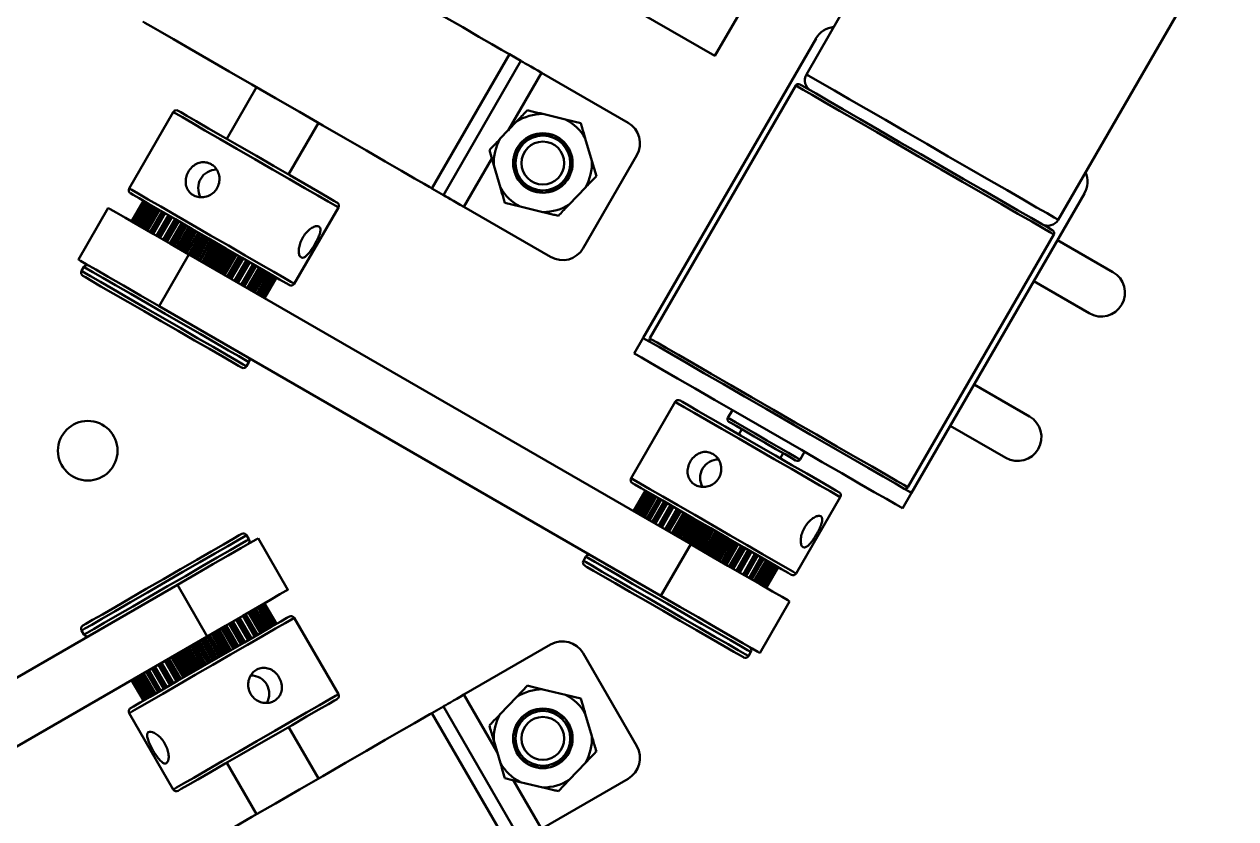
# Model space of a CAD drawing. Header units: millimetres. Extents: x 263 to 2983, y 441 to 2500.
# Drawn here: x 698.8 to 800.5, y 1646.9 to 1713.5 of the extents above; entities that cross this region are included whole.
import ezdxf

# ---------------------------------------------------------------- set-up
doc = ezdxf.new("R2010")
doc.units = ezdxf.units.MM
doc.header["$LTSCALE"] = 0.5
doc.layers.add('BOL', color=7, linetype='Continuous', lineweight=50)

msp = doc.modelspace()

# ---------------------------------------------------------------- linework, layer by layer
at = {"layer": 'BOL'}
for p, q in [((779.35, 1735.15), (764.45, 1709.34)), ((785.58, 1697.14), (800.48, 1722.95)), ((737.28, 1722.14), (756.77, 1710.89)), ((756.77, 1710.89), (759.22, 1715.13)), ((765.26, 1712.34), (750.76, 1687.22)), ((733.03, 1699.77), (739.53, 1711.03)), ((739.53, 1711.03), (740.5, 1710.47)), ((734, 1699.21), (740.5, 1710.47)), ((739.43, 1704.64), (742.22, 1709.47)), ((749.49, 1705.28), (742.22, 1709.47)), ((718.31, 1708.27), (715.81, 1703.94)), ((763.57, 1708.41), (751.32, 1687.19)), ((711.33, 1706.18), (707.63, 1699.77)), ((742.33, 1706.02), (744.24, 1705.55)), ((721, 1700.94), (723.5, 1705.27)), ((738.77, 1703.95), (740.12, 1705.37)), ((744.24, 1705.55), (745.53, 1705.24)), ((745.9, 1703.97), (746.45, 1702.08)), ((738.23, 1701.71), (737.85, 1702.98)), ((735.72, 1698.22), (738.06, 1702.27)), ((745.72, 1694.75), (750.22, 1702.55)), ((746.45, 1702.08), (746.83, 1700.81)), ((738.78, 1699.83), (738.23, 1701.71)), ((745.91, 1699.85), (744.56, 1698.43)), ((733.03, 1699.77), (734, 1699.21)), ((787.78, 1699.34), (773.28, 1674.22)), ((705.87, 1698.13), (703.37, 1693.8)), ((707.83, 1697), (708.83, 1698.73)), ((707.84, 1696.99), (708.84, 1698.72)), ((707.85, 1696.99), (708.85, 1698.72)), ((707.89, 1696.96), (708.89, 1698.7)), ((707.92, 1696.95), (708.92, 1698.68)), ((707.95, 1696.93), (708.95, 1698.66)), ((708.03, 1696.88), (709.03, 1698.61)), ((708.08, 1696.85), (709.08, 1698.58)), ((708.13, 1696.82), (709.13, 1698.55)), ((708.26, 1696.75), (709.26, 1698.48)), ((708.33, 1696.71), (709.33, 1698.44)), ((708.4, 1696.67), (709.4, 1698.4)), ((708.56, 1696.57), (709.56, 1698.3)), ((708.66, 1696.52), (709.66, 1698.25)), ((708.75, 1696.47), (709.75, 1698.2)), ((708.95, 1696.35), (709.95, 1698.08)), ((709.06, 1696.29), (710.06, 1698.02)), ((709.17, 1696.23), (710.17, 1697.96)), ((709.4, 1696.09), (710.4, 1697.82)), ((721.48, 1691.77), (725.18, 1698.18)), ((742.99, 1694.02), (735.72, 1698.22)), ((740.44, 1698.24), (739.15, 1698.55)), ((742.35, 1697.78), (740.44, 1698.24)), ((709.53, 1696.02), (710.53, 1697.75)), ((709.65, 1695.94), (710.65, 1697.68)), ((709.92, 1695.79), (710.92, 1697.52)), ((710.06, 1695.71), (711.06, 1697.44)), ((710.2, 1695.63), (711.2, 1697.36)), ((710.47, 1695.47), (711.47, 1697.2)), ((710.49, 1695.46), (711.49, 1697.19)), ((710.64, 1695.37), (711.64, 1697.1)), ((710.8, 1695.28), (711.8, 1697.02)), ((711.04, 1695.15), (712.04, 1696.88)), ((711.11, 1695.1), (712.11, 1696.83)), ((711.27, 1695.01), (712.27, 1696.74)), ((711.43, 1694.92), (712.43, 1696.65)), ((711.63, 1694.8), (712.63, 1696.53)), ((711.77, 1694.72), (712.77, 1696.46)), ((711.93, 1694.63), (712.93, 1696.36)), ((712.1, 1694.53), (713.1, 1696.26)), ((712.26, 1694.44), (713.26, 1696.17)), ((712.44, 1694.34), (713.44, 1696.07)), ((712.45, 1694.33), (713.45, 1696.06)), ((712.62, 1694.23), (713.62, 1695.96)), ((712.79, 1694.13), (713.79, 1695.86)), ((712.9, 1694.07), (713.9, 1695.8)), ((772.97, 1674.69), (785.22, 1695.91)), ((713.08, 1693.96), (714.08, 1695.7)), ((713.14, 1693.93), (714.14, 1695.66)), ((713.32, 1693.83), (714.32, 1695.56)), ((713.49, 1693.73), (714.49, 1695.46)), ((713.56, 1693.69), (714.56, 1695.42)), ((713.74, 1693.59), (714.74, 1695.32)), ((713.84, 1693.53), (714.84, 1695.26)), ((714.01, 1693.43), (715.01, 1695.16)), ((714.19, 1693.33), (715.19, 1695.06)), ((714.21, 1693.32), (715.21, 1695.05)), ((714.38, 1693.21), (715.38, 1694.94)), ((714.54, 1693.13), (715.54, 1694.86)), ((714.7, 1693.03), (715.7, 1694.76)), ((790.18, 1692.75), (785.53, 1695.44)), ((710.13, 1689.89), (712.63, 1694.22)), ((754.75, 1669.91), (712.63, 1694.22)), ((714.87, 1692.93), (715.87, 1694.66)), ((715.02, 1692.85), (716.02, 1694.58)), ((715.21, 1692.74), (716.21, 1694.47)), ((715.37, 1692.64), (716.37, 1694.37)), ((715.53, 1692.55), (716.53, 1694.28)), ((715.62, 1692.5), (716.62, 1694.23)), ((715.86, 1692.36), (716.86, 1694.09)), ((716.01, 1692.27), (717.01, 1694.01)), ((716.16, 1692.19), (717.16, 1693.92)), ((716.19, 1692.17), (717.19, 1693.9)), ((716.46, 1692.01), (717.46, 1693.74)), ((703.83, 1693.19), (703.63, 1692.84)), ((716.61, 1691.93), (717.61, 1693.66)), ((716.75, 1691.85), (717.75, 1693.58)), ((717.02, 1691.69), (718.02, 1693.42)), ((717.15, 1691.62), (718.15, 1693.35)), ((717.28, 1691.54), (718.28, 1693.27)), ((717.53, 1691.4), (718.53, 1693.13)), ((717.64, 1691.33), (718.64, 1693.07)), ((717.75, 1691.27), (718.75, 1693)), ((717.96, 1691.15), (718.96, 1692.88)), ((718.06, 1691.09), (719.06, 1692.82)), ((718.15, 1691.04), (719.15, 1692.77)), ((718.33, 1690.93), (719.33, 1692.67)), ((718.4, 1690.89), (719.4, 1692.62)), ((718.48, 1690.85), (719.48, 1692.58)), ((718.62, 1690.77), (719.62, 1692.5)), ((718.67, 1690.74), (719.67, 1692.47)), ((718.73, 1690.7), (719.73, 1692.44)), ((718.82, 1690.65), (719.82, 1692.38)), ((718.86, 1690.63), (719.86, 1692.36)), ((718.89, 1690.61), (719.89, 1692.34)), ((718.94, 1690.58), (719.94, 1692.31)), ((718.95, 1690.57), (719.95, 1692.31)), ((718.97, 1690.57), (719.97, 1692.3)), ((718.98, 1690.56), (719.98, 1692.29)), ((783.53, 1691.98), (788.18, 1689.29)), ((752.25, 1665.58), (710.13, 1689.89)), ((750.76, 1687.22), (750.01, 1685.92)), ((717.48, 1684.84), (717.68, 1685.19)), ((783.18, 1680.63), (778.53, 1683.32)), ((753.44, 1681.86), (749.74, 1675.46)), ((758.24, 1681.17), (757.86, 1680.52)), ((759.04, 1679.56), (758.79, 1679.12)), ((776.53, 1679.85), (781.18, 1677.17)), ((762.25, 1677.12), (762.5, 1677.56)), ((763.92, 1677.02), (764.3, 1677.67)), ((749.95, 1672.68), (750.95, 1674.41)), ((749.96, 1672.67), (750.96, 1674.41)), ((749.96, 1672.67), (750.96, 1674.4)), ((750, 1672.65), (751, 1674.38)), ((750.03, 1672.63), (751.03, 1674.36)), ((750.06, 1672.61), (751.06, 1674.35)), ((750.14, 1672.57), (751.14, 1674.3)), ((750.2, 1672.54), (751.2, 1674.27)), ((750.25, 1672.51), (751.25, 1674.24)), ((750.37, 1672.44), (751.37, 1674.17)), ((750.44, 1672.39), (751.44, 1674.13)), ((750.51, 1672.35), (751.51, 1674.08)), ((750.68, 1672.26), (751.68, 1673.99)), ((750.77, 1672.2), (751.77, 1673.94)), ((750.86, 1672.15), (751.86, 1673.88)), ((751.06, 1672.04), (752.06, 1673.77)), ((751.17, 1671.97), (752.17, 1673.7)), ((751.28, 1671.91), (752.28, 1673.64)), ((751.52, 1671.77), (752.52, 1673.51)), ((751.64, 1671.7), (752.64, 1673.43)), ((763.6, 1667.46), (767.3, 1673.86)), ((773.28, 1674.22), (772.53, 1672.92)), ((751.77, 1671.63), (752.77, 1673.36)), ((752.04, 1671.47), (753.04, 1673.21)), ((752.17, 1671.39), (753.17, 1673.13)), ((752.31, 1671.31), (753.31, 1673.05)), ((752.59, 1671.15), (753.59, 1672.89)), ((752.61, 1671.14), (753.61, 1672.88)), ((752.76, 1671.06), (753.76, 1672.79)), ((752.91, 1670.97), (753.91, 1672.7)), ((753.15, 1670.83), (754.15, 1672.56)), ((753.23, 1670.79), (754.23, 1672.52)), ((753.39, 1670.69), (754.39, 1672.43)), ((753.55, 1670.6), (754.55, 1672.33)), ((753.75, 1670.49), (754.75, 1672.22)), ((753.88, 1670.41), (754.88, 1672.14)), ((754.05, 1670.31), (755.05, 1672.04)), ((754.22, 1670.22), (755.22, 1671.95)), ((754.37, 1670.12), (755.37, 1671.86)), ((754.55, 1670.02), (755.55, 1671.75)), ((754.56, 1670.02), (755.56, 1671.75)), ((754.73, 1669.92), (755.73, 1671.65)), ((754.9, 1669.82), (755.9, 1671.55)), ((755.02, 1669.75), (756.02, 1671.48)), ((755.2, 1669.65), (756.2, 1671.38)), ((717.68, 1670.33), (717.48, 1670.67)), ((720.94, 1666.09), (718.44, 1670.42)), ((755.26, 1669.61), (756.26, 1671.35)), ((755.43, 1669.51), (756.43, 1671.25)), ((755.6, 1669.41), (756.6, 1671.15)), ((755.67, 1669.38), (756.67, 1671.11)), ((755.85, 1669.27), (756.85, 1671)), ((755.96, 1669.21), (756.96, 1670.94)), ((756.13, 1669.11), (757.13, 1670.84)), ((756.3, 1669.01), (757.3, 1670.74)), ((756.32, 1669), (757.32, 1670.73)), ((756.5, 1668.9), (757.5, 1670.63)), ((756.65, 1668.81), (757.65, 1670.54)), ((756.82, 1668.71), (757.82, 1670.45)), ((756.99, 1668.62), (757.99, 1670.35)), ((752.25, 1665.58), (754.75, 1669.91)), ((757.13, 1668.53), (758.13, 1670.26)), ((757.32, 1668.42), (758.32, 1670.15)), ((757.49, 1668.33), (758.49, 1670.06)), ((757.65, 1668.23), (758.65, 1669.97)), ((757.74, 1668.18), (758.74, 1669.91)), ((757.97, 1668.05), (758.97, 1669.78)), ((758.12, 1667.96), (759.12, 1669.69)), ((758.28, 1667.87), (759.28, 1669.6)), ((758.31, 1667.85), (759.31, 1669.58)), ((758.58, 1667.7), (759.58, 1669.43)), ((758.72, 1667.62), (759.72, 1669.35)), ((745.94, 1668.87), (745.74, 1668.53)), ((758.86, 1667.53), (759.86, 1669.27)), ((759.14, 1667.37), (760.14, 1669.11)), ((759.27, 1667.3), (760.27, 1669.03)), ((759.39, 1667.23), (760.39, 1668.96)), ((759.64, 1667.08), (760.64, 1668.82)), ((759.75, 1667.02), (760.75, 1668.75)), ((759.86, 1666.95), (760.86, 1668.69)), ((760.08, 1666.83), (761.08, 1668.56)), ((760.17, 1666.78), (761.17, 1668.51)), ((760.27, 1666.72), (761.27, 1668.45)), ((760.44, 1666.62), (761.44, 1668.35)), ((760.52, 1666.58), (761.52, 1668.31)), ((760.59, 1666.53), (761.59, 1668.26)), ((760.73, 1666.45), (761.73, 1668.19)), ((760.79, 1666.42), (761.79, 1668.15)), ((760.84, 1666.39), (761.84, 1668.12)), ((760.94, 1666.34), (761.94, 1668.07)), ((760.97, 1666.32), (761.97, 1668.05)), ((761.01, 1666.3), (762.01, 1668.03)), ((761.06, 1666.27), (762.06, 1668)), ((761.07, 1666.26), (762.07, 1667.99)), ((761.08, 1666.25), (762.08, 1667.98)), ((761.09, 1666.25), (762.09, 1667.98)), ((669.56, 1642.2), (711.67, 1666.51)), ((711.67, 1666.51), (714.17, 1662.18)), ((717.75, 1664.24), (718.75, 1662.51)), ((717.86, 1664.31), (718.86, 1662.58)), ((718.06, 1664.42), (719.06, 1662.69)), ((718.15, 1664.48), (719.15, 1662.74)), ((718.24, 1664.53), (719.24, 1662.8)), ((718.41, 1664.62), (719.41, 1662.89)), ((718.48, 1664.67), (719.48, 1662.93)), ((718.55, 1664.71), (719.55, 1662.98)), ((718.68, 1664.78), (719.68, 1663.05)), ((718.73, 1664.81), (719.73, 1663.08)), ((718.78, 1664.84), (719.78, 1663.11)), ((718.86, 1664.89), (719.86, 1663.15)), ((718.89, 1664.9), (719.89, 1663.17)), ((718.92, 1664.92), (719.92, 1663.19)), ((718.96, 1664.94), (719.96, 1663.21)), ((718.97, 1664.95), (719.97, 1663.21)), ((718.98, 1664.95), (719.98, 1663.22)), ((760.55, 1660.78), (763.05, 1665.11)), ((716.01, 1663.24), (717.01, 1661.51)), ((716.16, 1663.33), (717.16, 1661.6)), ((716.31, 1663.42), (717.31, 1661.68)), ((716.33, 1663.43), (717.33, 1661.69)), ((716.61, 1663.59), (717.61, 1661.85)), ((716.75, 1663.67), (717.75, 1661.93)), ((716.89, 1663.75), (717.89, 1662.01)), ((717.15, 1663.9), (718.15, 1662.17)), ((717.28, 1663.97), (718.28, 1662.24)), ((717.4, 1664.05), (718.4, 1662.31)), ((717.64, 1664.18), (718.64, 1662.45)), ((725.18, 1657.34), (721.48, 1663.74)), ((703.63, 1662.67), (703.83, 1662.33)), ((714.36, 1662.29), (715.36, 1660.56)), ((714.37, 1662.29), (715.37, 1660.56)), ((714.55, 1662.4), (715.55, 1660.66)), ((714.71, 1662.49), (715.71, 1660.76)), ((714.87, 1662.58), (715.87, 1660.85)), ((715.04, 1662.68), (716.04, 1660.95)), ((715.17, 1662.76), (716.17, 1661.03)), ((715.38, 1662.87), (716.38, 1661.14)), ((715.54, 1662.97), (716.54, 1661.23)), ((715.7, 1663.06), (716.7, 1661.33)), ((715.77, 1663.1), (716.77, 1661.37)), ((672.06, 1637.87), (714.17, 1662.18)), ((712.6, 1661.27), (713.6, 1659.54)), ((712.62, 1661.28), (713.62, 1659.55)), ((712.79, 1661.38), (713.79, 1659.65)), ((712.97, 1661.48), (713.97, 1659.75)), ((713.07, 1661.54), (714.07, 1659.81)), ((713.25, 1661.65), (714.25, 1659.92)), ((713.32, 1661.69), (714.32, 1659.95)), ((713.49, 1661.79), (714.49, 1660.05)), ((713.66, 1661.89), (714.66, 1660.15)), ((713.72, 1661.92), (714.72, 1660.19)), ((713.9, 1662.02), (714.9, 1660.29)), ((714.02, 1662.09), (715.02, 1660.36)), ((714.19, 1662.19), (715.19, 1660.46)), ((735.72, 1657.3), (742.99, 1661.5)), ((710.8, 1660.23), (711.8, 1658.5)), ((710.95, 1660.32), (711.95, 1658.59)), ((711.18, 1660.45), (712.18, 1658.72)), ((711.27, 1660.51), (712.27, 1658.77)), ((711.44, 1660.6), (712.44, 1658.87)), ((711.6, 1660.69), (712.6, 1658.96)), ((711.79, 1660.8), (712.79, 1659.07)), ((711.94, 1660.89), (712.94, 1659.16)), ((712.1, 1660.99), (713.1, 1659.25)), ((712.27, 1661.08), (713.27, 1659.35)), ((712.42, 1661.17), (713.42, 1659.44)), ((745.72, 1660.76), (750.22, 1652.97)), ((759.6, 1660.53), (759.8, 1660.87)), ((709.06, 1659.23), (710.06, 1657.49)), ((709.17, 1659.29), (710.17, 1657.56)), ((709.28, 1659.36), (710.28, 1657.62)), ((709.53, 1659.5), (710.53, 1657.77)), ((709.66, 1659.57), (710.66, 1657.84)), ((709.78, 1659.65), (710.78, 1657.91)), ((710.06, 1659.81), (711.06, 1658.07)), ((710.2, 1659.89), (711.2, 1658.16)), ((710.34, 1659.97), (711.34, 1658.24)), ((710.61, 1660.12), (711.61, 1658.39)), ((710.65, 1660.14), (711.65, 1658.41)), ((707.83, 1658.52), (708.83, 1656.79)), ((707.84, 1658.52), (708.84, 1656.79)), ((707.85, 1658.53), (708.85, 1656.8)), ((707.86, 1658.54), (708.86, 1656.81)), ((707.92, 1658.57), (708.92, 1656.84)), ((707.95, 1658.59), (708.95, 1656.86)), ((707.98, 1658.61), (708.98, 1656.88)), ((708.08, 1658.66), (709.08, 1656.93)), ((708.14, 1658.69), (709.14, 1656.96)), ((708.19, 1658.73), (709.19, 1656.99)), ((708.33, 1658.8), (709.33, 1657.07)), ((708.4, 1658.85), (709.4, 1657.12)), ((708.48, 1658.89), (709.48, 1657.16)), ((708.65, 1658.99), (709.65, 1657.26)), ((708.75, 1659.05), (709.75, 1657.32)), ((708.84, 1659.1), (709.84, 1657.37)), ((735.72, 1657.3), (738.51, 1652.46)), ((740.12, 1657.09), (741.04, 1658.05)), ((742.33, 1657.73), (744.24, 1657.27)), ((744.24, 1657.27), (745.53, 1656.96)), ((733.03, 1655.75), (734, 1656.31)), ((734, 1656.31), (740.5, 1645.05)), ((738.77, 1655.66), (740.12, 1657.09)), ((707.63, 1655.74), (711.33, 1649.34)), ((733.03, 1655.75), (739.53, 1644.49)), ((745.9, 1655.69), (746.45, 1653.8)), ((723.5, 1650.25), (721, 1654.58)), ((738.78, 1651.55), (738.23, 1653.43)), ((715.81, 1651.58), (718.31, 1647.25)), ((745.91, 1651.57), (744.56, 1650.15)), ((740.44, 1649.96), (739.15, 1650.27)), ((739.88, 1650.1), (742.22, 1646.04)), ((742.22, 1646.04), (749.49, 1650.24)), ((744.56, 1650.15), (743.64, 1649.19)), ((742.35, 1649.5), (740.44, 1649.96))]:
    msp.add_line(p, q, dxfattribs=at)
at = {"layer": 'BOL', "flags": 128}
for points in [[(739.53, 1711.03), (739.36, 1711.12), (738.87, 1711.41), (738.07, 1711.87), (736.97, 1712.5), (735.62, 1713.29), (734.04, 1714.2), (732.27, 1715.22), (730.38, 1716.31), (728.41, 1717.45), (726.4, 1718.61), (724.43, 1719.75), (722.53, 1720.84), (720.77, 1721.86), (719.19, 1722.77), (717.84, 1723.55), (716.74, 1724.18), (715.94, 1724.65), (715.44, 1724.93), (715.28, 1725.03)], [(733.03, 1699.77), (732.86, 1699.86), (732.37, 1700.15), (731.57, 1700.61), (730.47, 1701.24), (729.12, 1702.03), (727.54, 1702.94), (725.77, 1703.96), (723.88, 1705.05), (721.91, 1706.19), (719.9, 1707.35), (717.93, 1708.49), (716.03, 1709.58), (714.27, 1710.6), (712.69, 1711.51), (711.34, 1712.29), (710.24, 1712.93), (709.44, 1713.39), (708.94, 1713.67), (708.78, 1713.77)], [(742.22, 1709.47), (741.91, 1709.65), (741.61, 1709.83), (741.33, 1709.99), (741.08, 1710.13), (740.86, 1710.26), (740.69, 1710.35), (740.57, 1710.43), (740.5, 1710.47)], [(764.45, 1709.34), (764.6, 1709.25), (765.06, 1708.99), (765.79, 1708.56), (766.8, 1707.98), (768.04, 1707.27), (769.48, 1706.44), (771.08, 1705.51), (772.79, 1704.52), (774.57, 1703.5), (776.36, 1702.46), (778.11, 1701.45), (779.77, 1700.49), (781.3, 1699.61), (782.65, 1698.83), (783.77, 1698.18), (784.65, 1697.68), (785.24, 1697.34), (785.55, 1697.16), (785.58, 1697.14)], [(785.22, 1695.91), (785.18, 1695.93), (784.87, 1696.11), (784.26, 1696.46), (783.36, 1696.98), (782.21, 1697.64), (780.83, 1698.44), (779.27, 1699.34), (777.56, 1700.33), (775.77, 1701.36), (773.93, 1702.42), (772.11, 1703.47), (770.36, 1704.49), (768.72, 1705.43), (767.24, 1706.29), (765.97, 1707.02), (764.94, 1707.61), (764.19, 1708.05), (763.72, 1708.32), (763.57, 1708.41), (763.57, 1708.41)], [(763.91, 1708.5), (764.06, 1708.41), (764.52, 1708.15), (765.26, 1707.72), (766.26, 1707.14), (767.51, 1706.42), (768.96, 1705.58), (770.56, 1704.66), (772.28, 1703.66), (774.07, 1702.63), (775.87, 1701.59), (777.62, 1700.58), (779.29, 1699.62), (780.83, 1698.73), (782.18, 1697.95), (783.31, 1697.3), (784.19, 1696.79), (784.78, 1696.45), (785.09, 1696.27), (785.13, 1696.25)], [(711.33, 1706.18), (711.33, 1706.18), (711.55, 1706.05), (712.09, 1705.74), (712.91, 1705.26), (713.98, 1704.64), (715.26, 1703.91), (716.67, 1703.09), (718.16, 1702.23), (719.65, 1701.37), (721.07, 1700.55), (722.37, 1699.8), (723.47, 1699.17), (724.33, 1698.67), (724.9, 1698.34), (725.17, 1698.19), (725.18, 1698.18)], [(711.74, 1706.29), (711.74, 1706.29), (711.95, 1706.16), (712.47, 1705.87), (713.26, 1705.41), (714.29, 1704.81), (715.52, 1704.1), (716.88, 1703.32), (718.31, 1702.49), (719.75, 1701.66), (721.12, 1700.87), (722.36, 1700.15), (723.43, 1699.54), (724.25, 1699.06), (724.8, 1698.74), (725.06, 1698.6), (725.07, 1698.59)], [(739.85, 1701.88), (740.01, 1702.76), (740.49, 1703.56), (741.19, 1704.11), (742.23, 1704.39), (743.3, 1704.2), (744.08, 1703.68), (744.63, 1702.88), (744.83, 1701.94), (744.67, 1701.01), (744.15, 1700.18), (743.38, 1699.64), (742.45, 1699.41), (741.49, 1699.56), (740.65, 1700.07), (740.06, 1700.9), (739.85, 1701.88), (739.85, 1701.88)], [(707.63, 1699.77), (707.63, 1699.77), (707.85, 1699.64), (708.39, 1699.33), (709.21, 1698.85), (710.28, 1698.24), (711.56, 1697.5), (712.97, 1696.68), (714.46, 1695.83), (715.95, 1694.97), (717.37, 1694.14), (718.67, 1693.39), (719.77, 1692.76), (720.63, 1692.26), (721.2, 1691.93), (721.47, 1691.78), (721.48, 1691.77)], [(707.74, 1699.36), (707.74, 1699.36), (707.95, 1699.23), (708.47, 1698.94), (709.26, 1698.48), (710.29, 1697.88), (711.52, 1697.18), (712.88, 1696.39), (714.31, 1695.56), (715.75, 1694.74), (717.12, 1693.94), (718.36, 1693.22), (719.43, 1692.61), (720.25, 1692.13), (720.8, 1691.82), (721.06, 1691.67), (721.07, 1691.66)], [(735.72, 1698.22), (735.41, 1698.39), (735.11, 1698.57), (734.83, 1698.73), (734.58, 1698.87), (734.36, 1699), (734.19, 1699.1), (734.07, 1699.17), (734, 1699.21)], [(712.63, 1694.22), (711.09, 1695.11), (709.65, 1695.95), (708.37, 1696.68), (707.32, 1697.29), (706.53, 1697.75), (706.04, 1698.03), (705.87, 1698.13), (705.87, 1698.13)], [(710.13, 1689.89), (708.59, 1690.78), (707.15, 1691.61), (705.87, 1692.35), (704.82, 1692.96), (704.03, 1693.42), (703.54, 1693.7), (703.37, 1693.8), (703.37, 1693.8)], [(703.63, 1692.84), (703.63, 1692.84), (703.85, 1692.71), (704.39, 1692.4), (705.21, 1691.93), (706.28, 1691.31), (707.56, 1690.57), (708.97, 1689.76), (710.46, 1688.9), (711.95, 1688.04), (713.37, 1687.21), (714.67, 1686.47), (715.77, 1685.83), (716.63, 1685.33), (717.2, 1685), (717.47, 1684.85), (717.48, 1684.84)], [(703.83, 1693.19), (703.83, 1693.19), (704.05, 1693.06), (704.59, 1692.75), (705.41, 1692.27), (706.48, 1691.65), (707.76, 1690.92), (709.17, 1690.1), (710.66, 1689.24), (712.15, 1688.38), (713.57, 1687.56), (714.87, 1686.81), (715.97, 1686.18), (716.83, 1685.68), (717.4, 1685.35), (717.67, 1685.2), (717.68, 1685.19)], [(703.74, 1692.43), (703.74, 1692.43), (703.95, 1692.31), (704.47, 1692.01), (705.26, 1691.55), (706.29, 1690.95), (707.52, 1690.25), (708.88, 1689.46), (710.31, 1688.64), (711.75, 1687.81), (713.12, 1687.01), (714.36, 1686.3), (715.43, 1685.68), (716.25, 1685.21), (716.8, 1684.89), (717.06, 1684.74), (717.07, 1684.73)], [(750.76, 1687.22), (750.91, 1687.13), (751.37, 1686.87), (752.12, 1686.44), (753.13, 1685.85), (754.39, 1685.12), (755.86, 1684.28), (757.5, 1683.33), (759.25, 1682.32), (761.09, 1681.26), (762.95, 1680.19), (764.78, 1679.13), (766.54, 1678.11), (768.18, 1677.17), (769.64, 1676.32), (770.9, 1675.59), (771.92, 1675.01), (772.67, 1674.57), (773.12, 1674.31), (773.28, 1674.22)], [(751.32, 1687.19), (751.47, 1687.1), (751.94, 1686.83), (752.69, 1686.39), (753.72, 1685.8), (754.99, 1685.07), (756.47, 1684.22), (758.11, 1683.27), (759.86, 1682.26), (761.68, 1681.2), (763.52, 1680.14), (765.31, 1679.11), (767.02, 1678.12), (768.58, 1677.22), (769.96, 1676.43), (771.11, 1675.76), (772.01, 1675.24), (772.62, 1674.89), (772.93, 1674.71), (772.97, 1674.69)], [(750.01, 1685.92), (750.16, 1685.83), (750.62, 1685.57), (751.37, 1685.14), (752.38, 1684.55), (753.64, 1683.83), (755.11, 1682.98), (756.75, 1682.03), (758.5, 1681.02), (760.34, 1679.96), (762.2, 1678.89), (764.03, 1677.83), (765.79, 1676.81), (767.43, 1675.87), (768.89, 1675.02), (770.15, 1674.29), (771.17, 1673.71), (771.92, 1673.28), (772.37, 1673.01), (772.53, 1672.92)], [(753.44, 1681.86), (753.45, 1681.86), (753.67, 1681.73), (754.2, 1681.42), (755.03, 1680.95), (756.1, 1680.33), (757.37, 1679.59), (758.78, 1678.78), (760.27, 1677.92), (761.76, 1677.06), (763.19, 1676.24), (764.48, 1675.49), (765.59, 1674.85), (766.44, 1674.36), (767.02, 1674.03), (767.28, 1673.87), (767.3, 1673.86)], [(753.85, 1681.97), (753.86, 1681.97), (754.07, 1681.85), (754.58, 1681.55), (755.38, 1681.09), (756.41, 1680.5), (757.63, 1679.79), (758.99, 1679), (760.43, 1678.18), (761.86, 1677.35), (763.23, 1676.56), (764.48, 1675.84), (765.54, 1675.22), (766.37, 1674.75), (766.92, 1674.43), (767.17, 1674.28), (767.19, 1674.27)], [(757.86, 1680.52), (758.03, 1680.43), (758.5, 1680.15), (759.24, 1679.73), (760.15, 1679.2), (761.14, 1678.63), (762.11, 1678.07), (762.95, 1677.59), (763.56, 1677.23), (763.88, 1677.05), (763.92, 1677.02)], [(763.58, 1676.93), (763.54, 1676.95), (763.24, 1677.13), (762.67, 1677.46), (761.9, 1677.9), (761, 1678.42), (760.08, 1678.96), (759.23, 1679.45), (758.55, 1679.84), (758.11, 1680.09), (757.95, 1680.18)], [(749.74, 1675.46), (749.75, 1675.45), (749.97, 1675.32), (750.5, 1675.02), (751.33, 1674.54), (752.4, 1673.92), (753.67, 1673.19), (755.08, 1672.37), (756.57, 1671.51), (758.06, 1670.65), (759.49, 1669.83), (760.78, 1669.08), (761.89, 1668.44), (762.74, 1667.95), (763.32, 1667.62), (763.58, 1667.46), (763.6, 1667.46)], [(749.85, 1675.05), (749.86, 1675.04), (750.07, 1674.92), (750.58, 1674.62), (751.38, 1674.16), (752.41, 1673.57), (753.63, 1672.86), (754.99, 1672.08), (756.43, 1671.25), (757.86, 1670.42), (759.23, 1669.63), (760.48, 1668.91), (761.54, 1668.3), (762.37, 1667.82), (762.92, 1667.5), (763.17, 1667.35), (763.19, 1667.35)], [(717.48, 1670.67), (717.48, 1670.67), (717.25, 1670.54), (716.72, 1670.23), (715.9, 1669.76), (714.82, 1669.14), (713.55, 1668.4), (712.14, 1667.59), (710.65, 1666.73), (709.16, 1665.87), (707.73, 1665.04), (706.44, 1664.3), (705.34, 1663.66), (704.48, 1663.16), (703.9, 1662.83), (703.64, 1662.68), (703.63, 1662.67)], [(717.07, 1670.78), (717.07, 1670.78), (716.85, 1670.66), (716.34, 1670.36), (715.55, 1669.9), (714.51, 1669.3), (713.29, 1668.6), (711.93, 1667.81), (710.5, 1666.99), (709.06, 1666.16), (707.69, 1665.36), (706.44, 1664.64), (705.38, 1664.03), (704.56, 1663.56), (704, 1663.24), (703.75, 1663.09), (703.74, 1663.08)], [(711.67, 1666.51), (713.22, 1667.4), (714.66, 1668.23), (715.93, 1668.97), (716.99, 1669.58), (717.78, 1670.04), (718.27, 1670.32), (718.44, 1670.42), (718.44, 1670.42)], [(717.68, 1670.33), (717.68, 1670.32), (717.45, 1670.19), (716.92, 1669.89), (716.1, 1669.41), (715.02, 1668.79), (713.75, 1668.06), (712.34, 1667.24), (710.85, 1666.38), (709.36, 1665.52), (707.93, 1664.7), (706.64, 1663.95), (705.54, 1663.31), (704.68, 1662.82), (704.1, 1662.49), (703.84, 1662.33), (703.83, 1662.33)], [(763.05, 1665.11), (762.89, 1665.21), (762.41, 1665.49), (761.62, 1665.94), (760.57, 1666.55), (759.3, 1667.28), (757.86, 1668.11), (756.32, 1669), (754.75, 1669.91)], [(745.74, 1668.53), (745.75, 1668.52), (745.97, 1668.4), (746.5, 1668.09), (747.33, 1667.61), (748.4, 1666.99), (749.67, 1666.26), (751.08, 1665.44), (752.57, 1664.58), (754.06, 1663.72), (755.49, 1662.9), (756.78, 1662.15), (757.89, 1661.52), (758.74, 1661.02), (759.32, 1660.69), (759.58, 1660.54), (759.6, 1660.53)], [(745.94, 1668.87), (745.95, 1668.87), (746.17, 1668.74), (746.7, 1668.43), (747.53, 1667.96), (748.6, 1667.34), (749.87, 1666.6), (751.28, 1665.79), (752.77, 1664.93), (754.26, 1664.07), (755.69, 1663.24), (756.98, 1662.5), (758.09, 1661.86), (758.94, 1661.37), (759.52, 1661.03), (759.78, 1660.88), (759.8, 1660.87)], [(745.85, 1668.12), (745.86, 1668.11), (746.07, 1667.99), (746.58, 1667.69), (747.38, 1667.24), (748.41, 1666.64), (749.63, 1665.93), (750.99, 1665.15), (752.43, 1664.32), (753.86, 1663.49), (755.23, 1662.7), (756.48, 1661.98), (757.54, 1661.37), (758.37, 1660.89), (758.92, 1660.57), (759.17, 1660.43), (759.19, 1660.42)], [(714.17, 1662.18), (715.72, 1663.07), (717.16, 1663.9), (718.43, 1664.64), (719.49, 1665.25), (720.28, 1665.71), (720.77, 1665.99), (720.94, 1666.09), (720.94, 1666.09)], [(760.55, 1660.78), (760.39, 1660.88), (759.91, 1661.16), (759.12, 1661.61), (758.07, 1662.22), (756.8, 1662.95), (755.36, 1663.78), (753.82, 1664.67), (752.25, 1665.58)], [(721.48, 1663.74), (721.48, 1663.74), (721.25, 1663.61), (720.72, 1663.3), (719.9, 1662.83), (718.82, 1662.21), (717.55, 1661.47), (716.14, 1660.66), (714.65, 1659.8), (713.16, 1658.94), (711.73, 1658.11), (710.44, 1657.37), (709.34, 1656.73), (708.48, 1656.24), (707.9, 1655.9), (707.64, 1655.75), (707.63, 1655.74)], [(721.07, 1663.85), (721.07, 1663.85), (720.85, 1663.73), (720.34, 1663.43), (719.55, 1662.97), (718.51, 1662.38), (717.29, 1661.67), (715.93, 1660.88), (714.5, 1660.06), (713.06, 1659.23), (711.69, 1658.44), (710.44, 1657.72), (709.38, 1657.1), (708.56, 1656.63), (708, 1656.31), (707.75, 1656.16), (707.74, 1656.15)], [(725.18, 1657.34), (725.18, 1657.33), (724.95, 1657.2), (724.42, 1656.89), (723.6, 1656.42), (722.52, 1655.8), (721.25, 1655.07), (719.84, 1654.25), (718.35, 1653.39), (716.86, 1652.53), (715.43, 1651.71), (714.14, 1650.96), (713.04, 1650.32), (712.18, 1649.83), (711.6, 1649.5), (711.34, 1649.34), (711.33, 1649.34)], [(735.72, 1657.3), (735.41, 1657.12), (735.11, 1656.95), (734.83, 1656.79), (734.58, 1656.64), (734.36, 1656.52), (734.19, 1656.42), (734.07, 1656.35), (734, 1656.31)], [(725.07, 1656.93), (725.07, 1656.92), (724.85, 1656.8), (724.34, 1656.5), (723.55, 1656.04), (722.51, 1655.45), (721.29, 1654.74), (719.93, 1653.96), (718.5, 1653.13), (717.06, 1652.3), (715.69, 1651.51), (714.44, 1650.79), (713.38, 1650.18), (712.56, 1649.7), (712, 1649.38), (711.75, 1649.23), (711.74, 1649.23)], [(708.78, 1641.75), (708.94, 1641.84), (709.44, 1642.12), (710.24, 1642.59), (711.34, 1643.22), (712.69, 1644), (714.27, 1644.92), (716.03, 1645.93), (717.93, 1647.03), (719.9, 1648.17), (721.91, 1649.32), (723.88, 1650.46), (725.77, 1651.56), (727.54, 1652.57), (729.12, 1653.49), (730.47, 1654.27), (731.57, 1654.9), (732.37, 1655.37), (732.86, 1655.65), (733.03, 1655.75)], [(743.57, 1655.78), (744.26, 1655.2), (744.71, 1654.39), (744.83, 1653.5), (744.55, 1652.47), (743.85, 1651.64), (743.01, 1651.22), (742.04, 1651.14), (741.14, 1651.44), (740.41, 1652.05), (739.95, 1652.91), (739.86, 1653.84), (740.13, 1654.77), (740.74, 1655.52), (741.6, 1655.99), (742.62, 1656.09), (743.57, 1655.78), (743.57, 1655.78)]]:
    msp.add_lwpolyline(points, dxfattribs=at)
at = {"layer": 'BOL'}
for centre, radius in [((742.34, 1701.9), 2.5), ((742.34, 1701.9), 2.3), ((742.34, 1701.9), 1.8), ((704.15, 1677.76), 2.5), ((742.34, 1653.62), 2.5), ((742.34, 1653.62), 2.3), ((742.34, 1653.62), 1.8)]:
    msp.add_circle(centre, radius, dxfattribs=at)
for centre, radius, start, end in [((766.99, 1711.34), 2, 96.8699, 150), ((765.32, 1708.84), 1, 150, 240), ((763.78, 1708.28), 0.25, 60, 150), ((711.59, 1706.03), 0.3, 60, 150), ((742.34, 1701.9), 4.12, 90.1872, 122.5977), ((742.34, 1701.9), 4.12, 30.1872, 62.5977), ((748.49, 1703.55), 2, 330, 60), ((742.34, 1701.9), 4.12, 150.1872, 182.5977), ((742.34, 1701.9), 4.12, 330.1872, 2.5977), ((714.97, 1699.8), 1.55, 90.2677, 209.7093), ((786.04, 1700.34), 2, 330, 23.1301), ((742.34, 1701.9), 4.12, 210.1872, 242.5977), ((707.89, 1699.62), 0.3, 150, 240), ((724.92, 1698.33), 0.3, 330, 60), ((742.34, 1701.9), 4.12, 270.1872, 302.5977), ((784.72, 1697.64), 1, 240, 330), ((785, 1696.03), 0.25, 330, 60), ((743.99, 1695.75), 2, 240, 330), ((703.89, 1692.69), 0.3, 150, 240), ((704.09, 1693.04), 0.3, 60, 150), ((789.18, 1691.02), 2, 240, 60), ((721.22, 1691.92), 0.3, 240, 330), ((751.53, 1687.06), 0.25, 150, 240), ((717.42, 1685.34), 0.3, 330, 60), ((717.22, 1684.99), 0.3, 240, 330), ((753.7, 1681.71), 0.3, 60, 150), ((758.08, 1680.4), 0.25, 150, 240), ((782.18, 1678.9), 2, 240, 60), ((757.09, 1675.48), 1.55, 90.2681, 209.7089), ((763.71, 1677.15), 0.25, 240, 330), ((750, 1675.31), 0.3, 150, 240), ((772.75, 1674.81), 0.25, 240, 330), ((767.04, 1674.01), 0.3, 330, 60), ((717.22, 1670.52), 0.3, 30, 120), ((717.42, 1670.18), 0.3, 300, 30), ((746, 1668.38), 0.3, 150, 240), ((746.2, 1668.72), 0.3, 60, 150), ((763.34, 1667.61), 0.3, 240, 330), ((721.22, 1663.59), 0.3, 30, 120), ((703.89, 1662.82), 0.3, 120, 210), ((704.09, 1662.48), 0.3, 210, 300), ((743.99, 1659.76), 2, 30, 120), ((759.54, 1661.02), 0.3, 330, 60), ((759.34, 1660.68), 0.3, 240, 330), ((717.83, 1657.36), 1.55, 330.2694, 89.7079), ((724.92, 1657.19), 0.3, 300, 30), ((742.34, 1653.62), 4.12, 90.1872, 122.5977), ((742.34, 1653.62), 4.12, 30.1872, 62.5977), ((707.89, 1655.89), 0.3, 120, 210), ((742.34, 1653.62), 4.12, 150.1872, 182.5977), ((742.34, 1653.62), 4.12, 330.1872, 2.5977), ((748.49, 1651.97), 2, 300, 30), ((742.34, 1653.62), 4.12, 210.1872, 242.5977), ((742.34, 1653.62), 4.12, 270.1872, 302.5977), ((711.59, 1649.49), 0.3, 210, 300)]:
    msp.add_arc(centre, radius, start, end, dxfattribs=at)
for points, knots in [([(740.12, 1705.37), (740.17, 1705.42), (740.48, 1705.74), (740.78, 1706.06), (741.04, 1706.33)], [0, 0, 0, 0, 0.145993, 1, 1, 1, 1]), ([(741.04, 1706.33), (741.17, 1706.3), (741.59, 1706.19), (742.03, 1706.09), (742.33, 1706.02)], [0, 0, 0, 0, 0.309696, 1, 1, 1, 1]), ([(745.53, 1705.24), (745.56, 1705.11), (745.69, 1704.69), (745.81, 1704.27), (745.9, 1703.97)], [0, 0, 0, 0, 0.309689, 1, 1, 1, 1]), ([(737.85, 1702.98), (738.03, 1703.17), (738.33, 1703.49), (738.64, 1703.81), (738.77, 1703.95)], [0, 0, 0, 0, 0.592762, 1, 1, 1, 1]), ([(714.5, 1701.81), (714.36, 1701.87), (714.08, 1701.99), (713.61, 1701.97), (713.16, 1701.79), (712.78, 1701.47), (712.5, 1701.04), (712.36, 1700.56), (712.37, 1700.07), (712.53, 1699.63), (712.84, 1699.28), (713.26, 1699.06), (713.74, 1699), (714.23, 1699.1), (714.67, 1699.36), (715.01, 1699.75), (715.19, 1700.22), (715.22, 1700.73), (715.08, 1701.21), (714.82, 1701.59), (714.6, 1701.74), (714.5, 1701.81)], [0, 0, 0, 0, 0.053055, 0.106085, 0.159683, 0.213697, 0.267078, 0.319765, 0.372778, 0.426621, 0.48052, 0.533627, 0.586322, 0.639601, 0.69358, 0.747291, 0.800146, 0.852911, 0.906478, 0.960496, 1, 1, 1, 1]), ([(740.04, 1701.88), (740.01, 1701.88), (739.94, 1701.88), (739.88, 1701.88), (739.85, 1701.88)], [0, 0, 0, 0, 0.560063, 1, 1, 1, 1]), ([(739.15, 1698.55), (739.12, 1698.68), (738.99, 1699.1), (738.87, 1699.53), (738.78, 1699.83)], [0, 0, 0, 0, 0.309689, 1, 1, 1, 1]), ([(746.83, 1700.81), (746.65, 1700.62), (746.35, 1700.31), (746.04, 1699.98), (745.91, 1699.85)], [0, 0, 0, 0, 0.592722, 1, 1, 1, 1]), ([(744.56, 1698.43), (744.51, 1698.38), (744.2, 1698.06), (743.9, 1697.74), (743.64, 1697.47)], [0, 0, 0, 0, 0.1459889, 1, 1, 1, 1]), ([(743.64, 1697.47), (743.51, 1697.5), (743.09, 1697.6), (742.65, 1697.71), (742.35, 1697.78)], [0, 0, 0, 0, 0.309696, 1, 1, 1, 1]), ([(723.55, 1696.58), (723.49, 1696.6), (723.36, 1696.64), (723.05, 1696.52), (722.7, 1696.29), (722.37, 1695.93), (722.1, 1695.5), (721.92, 1695.04), (721.85, 1694.6), (721.87, 1694.24), (721.98, 1694), (722.16, 1693.93), (722.38, 1694.01), (722.64, 1694.25), (722.91, 1694.6), (723.18, 1695.03), (723.42, 1695.47), (723.6, 1695.89), (723.69, 1696.24), (723.67, 1696.47), (723.59, 1696.55), (723.55, 1696.58)], [0, 0, 0, 0, 0.053053, 0.106086, 0.159683, 0.213698, 0.267079, 0.319765, 0.372776, 0.426618, 0.480522, 0.533625, 0.586322, 0.639601, 0.693583, 0.747293, 0.800148, 0.852913, 0.906478, 0.960498, 1, 1, 1, 1]), ([(756.61, 1677.49), (756.47, 1677.55), (756.19, 1677.68), (755.72, 1677.66), (755.28, 1677.48), (754.89, 1677.15), (754.62, 1676.73), (754.47, 1676.24), (754.48, 1675.76), (754.64, 1675.32), (754.95, 1674.97), (755.37, 1674.75), (755.86, 1674.69), (756.35, 1674.79), (756.79, 1675.04), (757.12, 1675.43), (757.31, 1675.91), (757.33, 1676.41), (757.19, 1676.89), (756.94, 1677.27), (756.71, 1677.43), (756.61, 1677.49)], [0, 0, 0, 0, 0.053052, 0.106085, 0.159683, 0.213697, 0.267079, 0.319765, 0.372778, 0.426621, 0.48052, 0.533627, 0.586322, 0.639602, 0.693584, 0.74729, 0.800145, 0.852917, 0.906477, 0.960496, 1, 1, 1, 1]), ([(765.67, 1672.26), (765.6, 1672.28), (765.47, 1672.32), (765.16, 1672.21), (764.82, 1671.97), (764.49, 1671.62), (764.22, 1671.18), (764.04, 1670.72), (763.96, 1670.28), (763.99, 1669.92), (764.1, 1669.69), (764.28, 1669.61), (764.5, 1669.7), (764.75, 1669.93), (765.02, 1670.29), (765.29, 1670.72), (765.53, 1671.16), (765.71, 1671.57), (765.8, 1671.92), (765.79, 1672.16), (765.7, 1672.23), (765.67, 1672.26)], [0, 0, 0, 0, 0.05305, 0.106082, 0.159683, 0.213697, 0.267078, 0.319763, 0.372777, 0.426618, 0.480522, 0.533625, 0.586323, 0.639602, 0.693579, 0.74729, 0.800145, 0.852915, 0.906475, 0.960495, 1, 1, 1, 1]), ([(719.81, 1656.77), (719.93, 1656.86), (720.18, 1657.04), (720.4, 1657.46), (720.47, 1657.94), (720.38, 1658.43), (720.14, 1658.89), (719.8, 1659.25), (719.37, 1659.49), (718.91, 1659.57), (718.45, 1659.47), (718.05, 1659.22), (717.76, 1658.83), (717.6, 1658.36), (717.6, 1657.85), (717.77, 1657.36), (718.09, 1656.96), (718.52, 1656.69), (719, 1656.57), (719.46, 1656.61), (719.7, 1656.72), (719.81, 1656.77)], [0, 0, 0, 0, 0.053053, 0.106087, 0.159685, 0.213697, 0.267081, 0.319766, 0.372779, 0.42662, 0.480522, 0.533627, 0.586323, 0.639604, 0.69358, 0.74729, 0.80015, 0.852916, 0.906479, 0.960497, 1, 1, 1, 1]), ([(741.04, 1658.05), (741.17, 1658.02), (741.59, 1657.91), (742.03, 1657.81), (742.33, 1657.73)], [0, 0, 0, 0, 0.309706, 1, 1, 1, 1]), ([(745.53, 1656.96), (745.6, 1656.71), (745.72, 1656.29), (745.85, 1655.86), (745.9, 1655.69)], [0, 0, 0, 0, 0.592746, 1, 1, 1, 1]), ([(737.85, 1654.7), (737.94, 1654.8), (738.25, 1655.12), (738.55, 1655.44), (738.77, 1655.66)], [0, 0, 0, 0, 0.3097071, 1, 1, 1, 1]), ([(743.47, 1655.62), (743.49, 1655.65), (743.52, 1655.7), (743.55, 1655.76), (743.57, 1655.78)], [0, 0, 0, 0, 0.560139, 1, 1, 1, 1]), ([(710.75, 1651.55), (710.8, 1651.59), (710.9, 1651.69), (710.96, 1652.01), (710.92, 1652.43), (710.78, 1652.89), (710.54, 1653.34), (710.23, 1653.73), (709.89, 1654.01), (709.56, 1654.17), (709.31, 1654.19), (709.15, 1654.08), (709.12, 1653.84), (709.19, 1653.5), (709.37, 1653.09), (709.6, 1652.64), (709.87, 1652.22), (710.14, 1651.85), (710.39, 1651.6), (710.6, 1651.49), (710.71, 1651.53), (710.75, 1651.55)], [0, 0, 0, 0, 0.053054, 0.106084, 0.159681, 0.213697, 0.267081, 0.319769, 0.372777, 0.426621, 0.480524, 0.533628, 0.586325, 0.639601, 0.693583, 0.74729, 0.800149, 0.852916, 0.90648, 0.960498, 1, 1, 1, 1]), ([(738.23, 1653.43), (738.21, 1653.49), (738.08, 1653.92), (737.96, 1654.34), (737.85, 1654.7)], [0, 0, 0, 0, 0.145982, 1, 1, 1, 1]), ([(746.45, 1653.8), (746.47, 1653.74), (746.6, 1653.31), (746.72, 1652.89), (746.83, 1652.53)], [0, 0, 0, 0, 0.145976, 1, 1, 1, 1]), ([(746.83, 1652.53), (746.74, 1652.43), (746.44, 1652.12), (746.13, 1651.79), (745.91, 1651.57)], [0, 0, 0, 0, 0.309702, 1, 1, 1, 1]), ([(739.15, 1650.27), (739.08, 1650.52), (738.96, 1650.94), (738.83, 1651.37), (738.78, 1651.55)], [0, 0, 0, 0, 0.592729, 1, 1, 1, 1]), ([(743.64, 1649.19), (743.51, 1649.22), (743.09, 1649.32), (742.65, 1649.42), (742.35, 1649.5)], [0, 0, 0, 0, 0.3097, 1, 1, 1, 1])]:
    msp.add_open_spline(points, degree=3, knots=knots, dxfattribs=at)

doc.saveas('drawing.dxf')
